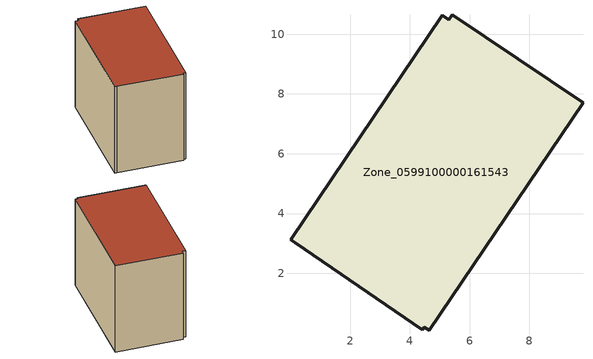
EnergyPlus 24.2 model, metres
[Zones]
Zone_0599100000161543
 floor ground (C_G): 5.3,10.48 5.42,10.65 9.79,7.71 4.66,0.09 4.48,0.2 4.42,0.12 0.16,3.03 0.01,3.13 5.08,10.63 z1.55
 wall outside (C_F): 5.42,10.65 5.3,10.48 5.08,10.63 0.01,3.13 0.16,3.03 4.42,0.12 4.48,0.2 4.66,0.09 9.79,7.71 5.42,10.65 z1.55:9.22
 roof outside (C_R): 5.08,10.63 0.01,3.13 0.16,3.03 4.42,0.12 4.48,0.2 4.66,0.09 9.79,7.71 5.42,10.65 5.3,10.48 z9.22
[BUILDING]
Pand.0599100000161543: North Axis=0; Terrain=City; Loads Convergence Tolerance Value=0.04; Temperature Convergence Tolerance Value=0.4; Solar Distribution=FullExterior; Maximum Number of Warmup Days=25; Minimum Number of Warmup Days=1
[Site:Location]
Rotterdam.The.Hague.AP_ZH_NLD Design_Conditions: Latitude=51.96; Longitude=4.45; Time Zone=1; Elevation=-4.5
[SITE:GROUNDTEMPERATURE:BUILDINGSURFACE]
18, 18, 18, 18, 18, 18, 18, 18, 18, 18, 18, 18
[MATERIAL] Thermal Absorptance=0.9; Solar Absorptance=0.7; Visible Absorptance=0.7
Name | Roughness | Thickness | Conductivity | Density | Specific Heat
G.TC.1975-1991 | MediumSmooth | 0.15 | 0.288461 | 540 | 1210
F.TC.1975-1991 | Rough | 0.3 | 0.230769 | 1920 | 840
R.TC.1975-1991 | MediumRough | 0.2 | 0.153846 | 1500 | 1000
[CONSTRUCTION]
C_G: G.TC.1975-1991
C_F: F.TC.1975-1991
C_R: R.TC.1975-1991
[ZONE]
Zone_0599100000161543: Type=1; Multiplier=1; Ceiling Height=Autocalculate; Volume=Autocalculate; Floor Area=autocalculate; Part of Total Floor Area=Yes
[ZONEINFILTRATION:DESIGNFLOWRATE]
Infil_Zone_0599100000161543: Zone or ZoneList or Space or SpaceList=Zone_0599100000161543; Schedule=AlwaysOn; Design Flow Rate Calculation Method=Flow/Area; Flow Rate per Floor Area=0.003; Constant Term Coefficient=1; Temperature Term Coefficient=0; Velocity Term Coefficient=0; Velocity Squared Term Coefficient=0
[HVACTEMPLATE:ZONE:IDEALLOADSAIRSYSTEM]
Zone_0599100000161543: Maximum Heating Supply Air Temperature=50; Minimum Cooling Supply Air Temperature=13; Maximum Heating Supply Air Humidity Ratio=0.0156; Minimum Cooling Supply Air Humidity Ratio=0.0077; Heating Limit=NoLimit; Cooling Limit=NoLimit; Dehumidification Control Type=ConstantSensibleHeatRatio; Cooling Sensible Heat Ratio=0.7; Dehumidification Setpoint=60; Humidification Control Type=None; Humidification Setpoint=30; Outdoor Air Method=None; Outdoor Air Flow Rate per Person=0.00944; Outdoor Air Flow Rate per Zone Floor Area=0; Outdoor Air Flow Rate per Zone=0; Demand Controlled Ventilation Type=None; Outdoor Air Economizer Type=NoEconomizer; Heat Recovery Type=None; Sensible Heat Recovery Effectiveness=0.7; Latent Heat Recovery Effectiveness=0.65
[ZONECONTROL:THERMOSTAT]
ThermostatControl_Zone_0599100000161543: Zone or ZoneList=Zone_0599100000161543; Control Type Schedule=DualSetpointControlType; Control 1=Thermostat_Zone_0599100000161543; Temperature Difference Between Cutout And Setpoint=0
[THERMOSTATSETPOINT:DUALSETPOINT]
Thermostat_Zone_0599100000161543: Heating Setpoint Temperature Schedule=HeatingSetpoint_Zone_0599100000161543; Cooling Setpoint Temperature Schedule=CoolingSetpoint_Zone_0599100000161543
[SCHEDULE:COMPACT]
HeatingSetpoint_Zone_0599100000161543: Through: 12/31, For: AllDays, Until: 24:00, 21
CoolingSetpoint_Zone_0599100000161543: Through: 12/31, For: AllDays, Until: 24:00, 24
DualSetpointControlType: Through: 12/31, For: AllDays, Until: 24:00, 4
AlwaysOn: Through: 12/31, For: AllDays, Until: 24:00, 1
